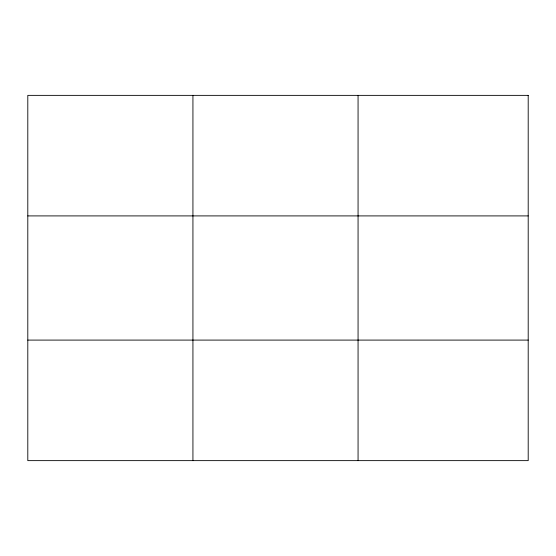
<?xml version="1.0" encoding="UTF-8"?>
<svg xmlns="http://www.w3.org/2000/svg" width="556" height="556" viewBox="0 0 556 556"><rect width="100%" height="100%" fill="white"/><g stroke="black" fill="none" stroke-linecap="round" stroke-linejoin="round"><path stroke-width="0.83" d="M192.932 460.632L192.932 95.368M358.064 460.632L358.064 95.368M27.8 215.909L528.2 215.909M27.8 340.091L528.2 340.091M528.2 95.368L528.2 460.632L27.8 460.632L27.8 95.368L528.2 95.368"/></g></svg>
